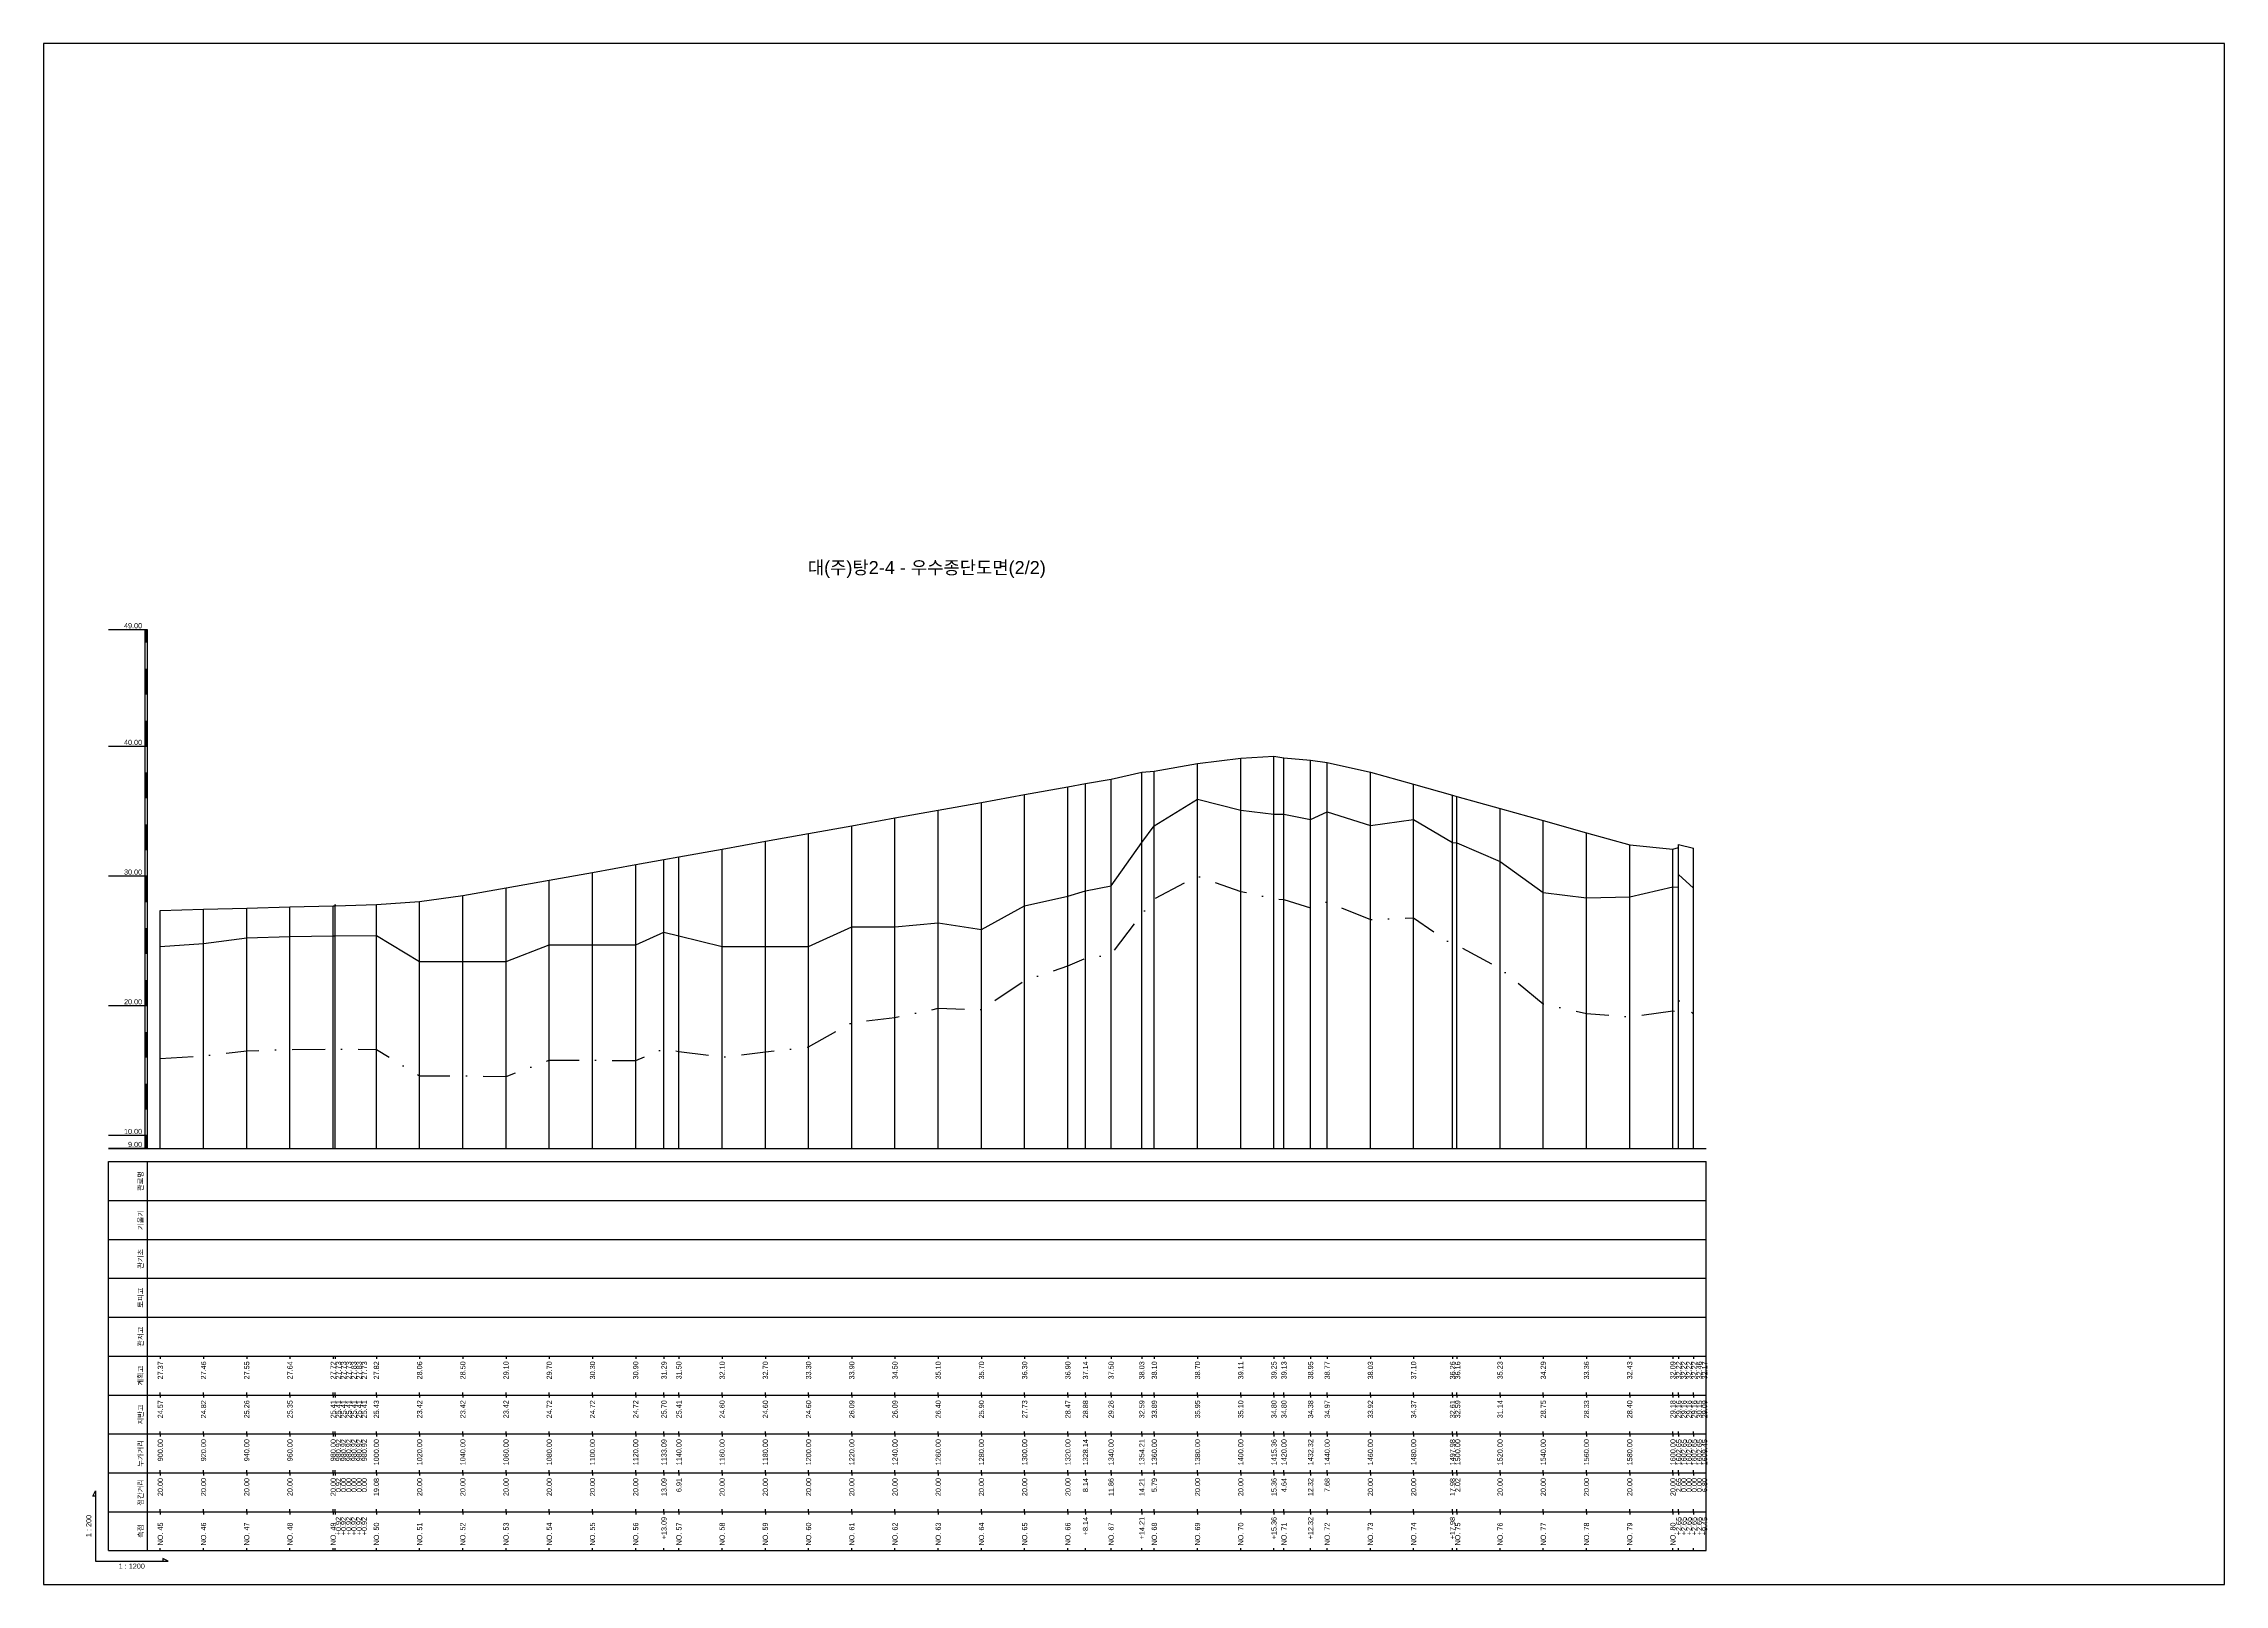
# Model space of a CAD drawing. Header units: millimetres. Extents: x -105495 to 3444, y -108190 to 2013.
# Drawn here: x 20 to 861, y -3220 to -2626 of the extents above; entities that cross this region are included whole.
import ezdxf
from ezdxf.enums import TextEntityAlignment as Align

# ---------------------------------------------------------------- set-up
doc = ezdxf.new("R2010")
doc.units = ezdxf.units.MM
doc.linetypes.add('DASHDOT', pattern=[25.4, 12.7, -6.35, 0, -6.35])
for name, color, linetype in [('KZ_종단_계획선', 1, 'Continuous'), ('KZ_종단_노선명', 7, 'Continuous'), ('KZ_종단_도각', 7, 'Continuous'), ('KZ_종단_수직선', 7, 'Continuous'), ('KZ_종단_암선1', 56, 'DASHDOT'), ('KZ_종단_지반선', 3, 'Continuous'), ('KZ_종단_테이블문자', 7, 'Continuous'), ('KZ_종단_테이블선', 7, 'Continuous'), ('KZ_종단_폴대', 7, 'Continuous')]:
    doc.layers.add(name, color=color, linetype=linetype)
doc.styles.get("Standard").update_dxf_attribs({"font": 'arial.ttf'})

msp = doc.modelspace()

# ---------------------------------------------------------------- linework, layer by layer
at = {"layer": 'KZ_종단_계획선'}
msp.add_lwpolyline([(65, -2960.14), (65, -2960.14), (81.67, -2959.7), (98.33, -2959.26), (115, -2958.82), (131.67, -2958.39), (132.43, -2958.37), (132.43, -2958.37), (132.43, -2958.37), (132.43, -2957.85), (132.43, -2957.85), (132.43, -2958.37), (148.33, -2957.92), (165, -2956.71), (181.67, -2954.48), (198.33, -2951.51), (215, -2948.51), (231.67, -2945.51), (248.33, -2942.51), (259.24, -2940.55), (265, -2939.51), (281.67, -2936.51), (298.33, -2933.51), (315, -2930.51), (331.67, -2927.51), (348.33, -2924.51), (365, -2921.51), (381.67, -2918.51), (398.33, -2915.51), (415, -2912.51), (421.78, -2911.29), (431.67, -2909.51), (443.51, -2906.87), (448.33, -2906.51), (465, -2903.51), (481.67, -2901.47), (494.46, -2900.75), (498.33, -2901.35), (508.6, -2902.23), (515, -2903.14), (531.67, -2906.85), (548.33, -2911.52), (563.32, -2915.72), (565, -2916.19), (581.67, -2920.86), (598.33, -2925.53), (615, -2930.2), (631.67, -2934.87), (648.33, -2936.54), (650.54, -2935.92), (650.54, -2935.92), (650.54, -2935.92), (650.54, -2935.92), (650.54, -2934.71), (656.21, -2936.17)], dxfattribs=at)
at = {"layer": 'KZ_종단_도각'}
msp.add_lwpolyline([(20, -3220), (861, -3220), (861, -2626), (20, -2626)], close=True, dxfattribs=at)
at = {"layer": 'KZ_종단_수직선'}
for p, q in [((494.47, -3052), (494.47, -2900.75)), ((498.33, -3052), (498.33, -2901.35)), ((431.67, -3052), (431.67, -2909.51)), ((443.51, -3052), (443.51, -2906.87)), ((448.33, -3052), (448.33, -2906.51)), ((465, -3052), (465, -2903.51)), ((481.67, -3052), (481.67, -2901.47)), ((508.6, -3052), (508.6, -2902.23)), ((515, -3052), (515, -2903.14)), ((531.67, -3052), (531.67, -2906.85)), ((398.33, -3052), (398.33, -2915.51)), ((415, -3052), (415, -2912.51)), ((421.78, -3052), (421.78, -2911.29)), ((548.33, -3052), (548.33, -2911.52)), ((563.32, -3052), (563.32, -2915.72)), ((565, -3052), (565, -2916.19)), ((348.33, -3052), (348.33, -2924.51)), ((365, -3052), (365, -2921.51)), ((381.67, -3052), (381.67, -2918.51)), ((581.67, -3052), (581.67, -2920.86)), ((598.33, -3052), (598.33, -2925.53)), ((298.33, -3052), (298.33, -2933.51)), ((315, -3052), (315, -2930.51)), ((331.67, -3052), (331.67, -2927.51)), ((615, -3052), (615, -2930.2)), ((631.67, -3052), (631.67, -2934.87)), ((650.54, -3052), (650.54, -2934.71)), ((248.33, -3052), (248.33, -2942.51)), ((259.24, -3052), (259.24, -2940.55)), ((265, -3052), (265, -2939.51)), ((281.67, -3052), (281.67, -2936.51)), ((648.33, -3052), (648.33, -2936.54)), ((650.54, -3052), (650.54, -2935.92)), ((650.54, -3052), (650.54, -2935.92)), ((650.54, -3052), (650.54, -2935.92)), ((650.54, -3052), (650.54, -2935.92)), ((656.21, -3052), (656.21, -2936.17)), ((198.33, -3052), (198.33, -2951.51)), ((215, -3052), (215, -2948.51)), ((231.67, -3052), (231.67, -2945.51)), ((65, -3052), (65, -2960.14)), ((81.67, -3052), (81.67, -2959.7)), ((98.33, -3052), (98.33, -2959.26)), ((115, -3052), (115, -2958.82)), ((131.67, -3052), (131.67, -2958.39)), ((132.43, -3052), (132.43, -2957.85)), ((132.43, -3052), (132.43, -2957.85)), ((132.43, -3052), (132.43, -2958.37)), ((132.43, -3052), (132.43, -2958.37)), ((132.43, -3052), (132.43, -2958.37)), ((132.43, -3052), (132.43, -2958.37)), ((148.33, -3052), (148.33, -2957.92)), ((165, -3052), (165, -2956.71)), ((181.67, -3052), (181.67, -2954.48))]:
    msp.add_line(p, q, dxfattribs=at)
at = {"layer": 'KZ_종단_암선1', "flags": 128}
msp.add_lwpolyline([(65, -3017.21), (81.67, -3016.29), (98.33, -3014.25), (115, -3013.79), (131.67, -3013.62), (132.43, -3013.64), (132.43, -3013.64), (132.43, -3013.64), (132.43, -3013.64), (132.43, -3013.64), (132.43, -3013.64), (148.33, -3013.78), (165, -3023.94), (181.67, -3023.97), (198.33, -3024.22), (215, -3017.86), (231.67, -3017.87), (248.33, -3018.09), (259.24, -3013.47), (265, -3014.57), (281.67, -3016.7), (298.33, -3014.71), (315, -3012.81), (331.67, -3003.37), (348.33, -3001.42), (365, -2997.91), (381.67, -2998.38), (398.33, -2987.21), (415, -2981.48), (421.78, -2978.61), (431.67, -2977.24), (443.51, -2961.71), (448.33, -2955.7), (465, -2947), (481.67, -2952.85), (494.47, -2955.61), (498.33, -2956.02), (508.6, -2959.13), (515, -2956.81), (531.67, -2963.71), (548.33, -2963.09), (563.32, -2973.38), (565, -2973.64), (581.67, -2982.54), (598.33, -2996.13), (615, -2999.87), (631.67, -3001.15), (648.33, -2998.88), (650.54, -2999.23), (650.54, -2999.23), (650.54, -2999.23), (650.54, -2999.23), (650.54, -2994.79), (656.21, -3000.13)], dxfattribs=at)
at = {"layer": 'KZ_종단_지반선', "flags": 128}
msp.add_lwpolyline([(65, -2974.14), (81.67, -2972.9), (98.33, -2970.71), (115, -2970.23), (131.67, -2969.93), (132.43, -2969.94), (132.43, -2969.94), (132.43, -2969.94), (132.43, -2969.94), (132.43, -2969.94), (132.43, -2969.94), (148.33, -2969.86), (165, -2979.88), (181.67, -2979.88), (198.33, -2979.88), (215, -2973.38), (231.67, -2973.38), (248.33, -2973.38), (259.24, -2968.52), (265, -2969.95), (281.67, -2974.02), (298.33, -2974.02), (315, -2974.02), (331.67, -2966.54), (348.33, -2966.54), (365, -2965.02), (381.67, -2967.5), (398.33, -2958.35), (415, -2954.66), (421.78, -2952.62), (431.67, -2950.69), (443.51, -2934.05), (448.33, -2927.57), (465, -2917.27), (481.67, -2921.49), (494.47, -2923), (498.33, -2923.02), (508.6, -2925.11), (515, -2922.17), (531.67, -2927.42), (548.33, -2925.15), (563.32, -2933.97), (565, -2934.06), (581.67, -2941.31), (598.33, -2953.26), (615, -2955.36), (631.67, -2954.98), (648.33, -2951.08), (650.54, -2951.21), (650.54, -2951.21), (650.54, -2951.21), (650.54, -2951.21), (650.54, -2946.27), (656.21, -2951.55)], dxfattribs=at)
at = {"layer": 'KZ_종단_테이블선'}
for p, q in [((45, -3052), (661.21, -3052)), ((45, -3072), (45, -3057)), ((45, -3057), (661.21, -3057)), ((60, -3072), (60, -3057)), ((661.21, -3072), (661.21, -3057)), ((45, -3087), (45, -3072)), ((45, -3072), (661.21, -3072)), ((60, -3087), (60, -3072)), ((661.21, -3087), (661.21, -3072)), ((45, -3102), (45, -3087)), ((45, -3087), (661.21, -3087)), ((60, -3102), (60, -3087)), ((661.21, -3102), (661.21, -3087)), ((45, -3117), (45, -3102)), ((45, -3102), (661.21, -3102)), ((60, -3117), (60, -3102)), ((661.21, -3117), (661.21, -3102)), ((45, -3132), (45, -3117)), ((45, -3117), (661.21, -3117)), ((60, -3132), (60, -3117)), ((661.21, -3132), (661.21, -3117)), ((45, -3147), (45, -3132)), ((45, -3132), (661.21, -3132)), ((60, -3147), (60, -3132)), ((65, -3132), (65, -3133)), ((81.67, -3132), (81.67, -3133)), ((98.33, -3132), (98.33, -3133)), ((115, -3132), (115, -3133)), ((131.67, -3132), (131.67, -3133)), ((132.43, -3132), (132.43, -3133)), ((132.43, -3132), (132.43, -3133)), ((132.43, -3132), (132.43, -3133)), ((132.43, -3132), (132.43, -3133)), ((132.43, -3132), (132.43, -3133)), ((132.43, -3132), (132.43, -3133)), ((148.33, -3132), (148.33, -3133)), ((165, -3132), (165, -3133)), ((181.67, -3132), (181.67, -3133)), ((198.33, -3132), (198.33, -3133)), ((215, -3132), (215, -3133)), ((231.67, -3132), (231.67, -3133)), ((248.33, -3132), (248.33, -3133)), ((259.24, -3132), (259.24, -3133)), ((265, -3132), (265, -3133)), ((281.67, -3132), (281.67, -3133)), ((298.33, -3132), (298.33, -3133)), ((315, -3132), (315, -3133)), ((331.67, -3132), (331.67, -3133)), ((348.33, -3132), (348.33, -3133)), ((365, -3132), (365, -3133)), ((381.67, -3132), (381.67, -3133)), ((398.33, -3132), (398.33, -3133)), ((415, -3132), (415, -3133)), ((421.78, -3132), (421.78, -3133)), ((431.67, -3132), (431.67, -3133)), ((443.51, -3132), (443.51, -3133)), ((448.33, -3132), (448.33, -3133)), ((465, -3132), (465, -3133)), ((481.67, -3132), (481.67, -3133)), ((494.47, -3132), (494.47, -3133)), ((498.33, -3132), (498.33, -3133)), ((508.6, -3132), (508.6, -3133)), ((515, -3132), (515, -3133)), ((531.67, -3132), (531.67, -3133)), ((548.33, -3132), (548.33, -3133)), ((563.32, -3132), (563.32, -3133)), ((565, -3132), (565, -3133)), ((581.67, -3132), (581.67, -3133)), ((598.33, -3132), (598.33, -3133)), ((615, -3132), (615, -3133)), ((631.67, -3132), (631.67, -3133)), ((648.33, -3132), (648.33, -3133)), ((650.54, -3132), (650.54, -3133)), ((650.54, -3132), (650.54, -3133)), ((650.54, -3132), (650.54, -3133)), ((650.54, -3132), (650.54, -3133)), ((650.54, -3132), (650.54, -3133)), ((656.21, -3132), (656.21, -3133)), ((661.21, -3147), (661.21, -3132)), ((45, -3162), (45, -3147)), ((45, -3147), (661.21, -3147)), ((60, -3162), (60, -3147)), ((65, -3147), (65, -3146)), ((65, -3147), (65, -3148)), ((81.67, -3147), (81.67, -3146)), ((81.67, -3147), (81.67, -3148)), ((98.33, -3147), (98.33, -3146)), ((98.33, -3147), (98.33, -3148)), ((115, -3147), (115, -3146)), ((115, -3147), (115, -3148)), ((131.67, -3147), (131.67, -3146)), ((131.67, -3147), (131.67, -3148)), ((132.43, -3147), (132.43, -3146)), ((132.43, -3147), (132.43, -3146)), ((132.43, -3147), (132.43, -3146)), ((132.43, -3147), (132.43, -3146)), ((132.43, -3147), (132.43, -3146)), ((132.43, -3147), (132.43, -3146)), ((132.43, -3147), (132.43, -3148)), ((132.43, -3147), (132.43, -3148)), ((132.43, -3147), (132.43, -3148)), ((132.43, -3147), (132.43, -3148)), ((132.43, -3147), (132.43, -3148)), ((132.43, -3147), (132.43, -3148)), ((148.33, -3147), (148.33, -3146)), ((148.33, -3147), (148.33, -3148)), ((165, -3147), (165, -3146)), ((165, -3147), (165, -3148)), ((181.67, -3147), (181.67, -3146)), ((181.67, -3147), (181.67, -3148)), ((198.33, -3147), (198.33, -3146)), ((198.33, -3147), (198.33, -3148)), ((215, -3147), (215, -3146)), ((215, -3147), (215, -3148)), ((231.67, -3147), (231.67, -3146)), ((231.67, -3147), (231.67, -3148)), ((248.33, -3147), (248.33, -3146)), ((248.33, -3147), (248.33, -3148)), ((259.24, -3147), (259.24, -3146)), ((259.24, -3147), (259.24, -3148)), ((265, -3147), (265, -3146)), ((265, -3147), (265, -3148)), ((281.67, -3147), (281.67, -3146)), ((281.67, -3147), (281.67, -3148)), ((298.33, -3147), (298.33, -3146)), ((298.33, -3147), (298.33, -3148)), ((315, -3147), (315, -3146)), ((315, -3147), (315, -3148)), ((331.67, -3147), (331.67, -3146)), ((331.67, -3147), (331.67, -3148)), ((348.33, -3147), (348.33, -3146)), ((348.33, -3147), (348.33, -3148)), ((365, -3147), (365, -3146)), ((365, -3147), (365, -3148)), ((381.67, -3147), (381.67, -3146)), ((381.67, -3147), (381.67, -3148)), ((398.33, -3147), (398.33, -3146)), ((398.33, -3147), (398.33, -3148)), ((415, -3147), (415, -3146)), ((415, -3147), (415, -3148)), ((421.78, -3147), (421.78, -3146)), ((421.78, -3147), (421.78, -3148)), ((431.67, -3147), (431.67, -3146)), ((431.67, -3147), (431.67, -3148)), ((443.51, -3147), (443.51, -3146)), ((443.51, -3147), (443.51, -3148)), ((448.33, -3147), (448.33, -3146)), ((448.33, -3147), (448.33, -3148)), ((465, -3147), (465, -3146)), ((465, -3147), (465, -3148)), ((481.67, -3147), (481.67, -3146)), ((481.67, -3147), (481.67, -3148)), ((494.47, -3147), (494.47, -3146)), ((494.47, -3147), (494.47, -3148)), ((498.33, -3147), (498.33, -3146)), ((498.33, -3147), (498.33, -3148)), ((508.6, -3147), (508.6, -3146)), ((508.6, -3147), (508.6, -3148)), ((515, -3147), (515, -3146)), ((515, -3147), (515, -3148)), ((531.67, -3147), (531.67, -3146)), ((531.67, -3147), (531.67, -3148)), ((548.33, -3147), (548.33, -3146)), ((548.33, -3147), (548.33, -3148)), ((563.32, -3147), (563.32, -3146)), ((563.32, -3147), (563.32, -3148)), ((565, -3147), (565, -3146)), ((565, -3147), (565, -3148)), ((581.67, -3147), (581.67, -3146)), ((581.67, -3147), (581.67, -3148)), ((598.33, -3147), (598.33, -3146)), ((598.33, -3147), (598.33, -3148)), ((615, -3147), (615, -3146)), ((615, -3147), (615, -3148)), ((631.67, -3147), (631.67, -3146)), ((631.67, -3147), (631.67, -3148)), ((648.33, -3147), (648.33, -3146)), ((648.33, -3147), (648.33, -3148)), ((650.54, -3147), (650.54, -3146)), ((650.54, -3147), (650.54, -3146)), ((650.54, -3147), (650.54, -3146)), ((650.54, -3147), (650.54, -3146)), ((650.54, -3147), (650.54, -3146)), ((650.54, -3147), (650.54, -3148)), ((650.54, -3147), (650.54, -3148)), ((650.54, -3147), (650.54, -3148)), ((650.54, -3147), (650.54, -3148)), ((650.54, -3147), (650.54, -3148)), ((656.21, -3147), (656.21, -3146)), ((656.21, -3147), (656.21, -3148)), ((661.21, -3162), (661.21, -3147)), ((45, -3177), (45, -3162)), ((45, -3162), (661.21, -3162)), ((60, -3177), (60, -3162)), ((65, -3162), (65, -3161)), ((65, -3162), (65, -3163)), ((81.67, -3162), (81.67, -3161)), ((81.67, -3162), (81.67, -3163)), ((98.33, -3162), (98.33, -3161)), ((98.33, -3162), (98.33, -3163)), ((115, -3162), (115, -3161)), ((115, -3162), (115, -3163)), ((131.67, -3162), (131.67, -3161)), ((131.67, -3162), (131.67, -3163)), ((132.43, -3162), (132.43, -3161)), ((132.43, -3162), (132.43, -3161)), ((132.43, -3162), (132.43, -3161)), ((132.43, -3162), (132.43, -3161)), ((132.43, -3162), (132.43, -3161)), ((132.43, -3162), (132.43, -3161)), ((132.43, -3162), (132.43, -3163)), ((132.43, -3162), (132.43, -3163)), ((132.43, -3162), (132.43, -3163)), ((132.43, -3162), (132.43, -3163)), ((132.43, -3162), (132.43, -3163)), ((132.43, -3162), (132.43, -3163)), ((148.33, -3162), (148.33, -3161)), ((148.33, -3162), (148.33, -3163)), ((165, -3162), (165, -3161)), ((165, -3162), (165, -3163)), ((181.67, -3162), (181.67, -3161)), ((181.67, -3162), (181.67, -3163)), ((198.33, -3162), (198.33, -3161)), ((198.33, -3162), (198.33, -3163)), ((215, -3162), (215, -3161)), ((215, -3162), (215, -3163)), ((231.67, -3162), (231.67, -3161)), ((231.67, -3162), (231.67, -3163)), ((248.33, -3162), (248.33, -3161)), ((248.33, -3162), (248.33, -3163)), ((259.24, -3162), (259.24, -3161)), ((259.24, -3162), (259.24, -3163)), ((265, -3162), (265, -3161)), ((265, -3162), (265, -3163)), ((281.67, -3162), (281.67, -3161)), ((281.67, -3162), (281.67, -3163)), ((298.33, -3162), (298.33, -3161)), ((298.33, -3162), (298.33, -3163)), ((315, -3162), (315, -3161)), ((315, -3162), (315, -3163)), ((331.67, -3162), (331.67, -3161)), ((331.67, -3162), (331.67, -3163)), ((348.33, -3162), (348.33, -3161)), ((348.33, -3162), (348.33, -3163)), ((365, -3162), (365, -3161)), ((365, -3162), (365, -3163)), ((381.67, -3162), (381.67, -3161)), ((381.67, -3162), (381.67, -3163)), ((398.33, -3162), (398.33, -3161)), ((398.33, -3162), (398.33, -3163)), ((415, -3162), (415, -3161)), ((415, -3162), (415, -3163)), ((421.78, -3162), (421.78, -3161)), ((421.78, -3162), (421.78, -3163)), ((431.67, -3162), (431.67, -3161)), ((431.67, -3162), (431.67, -3163)), ((443.51, -3162), (443.51, -3161)), ((443.51, -3162), (443.51, -3163)), ((448.33, -3162), (448.33, -3161)), ((448.33, -3162), (448.33, -3163)), ((465, -3162), (465, -3161)), ((465, -3162), (465, -3163)), ((481.67, -3162), (481.67, -3161)), ((481.67, -3162), (481.67, -3163)), ((494.47, -3162), (494.47, -3161)), ((494.47, -3162), (494.47, -3163)), ((498.33, -3162), (498.33, -3161)), ((498.33, -3162), (498.33, -3163)), ((508.6, -3162), (508.6, -3161)), ((508.6, -3162), (508.6, -3163)), ((515, -3162), (515, -3161)), ((515, -3162), (515, -3163)), ((531.67, -3162), (531.67, -3161)), ((531.67, -3162), (531.67, -3163)), ((548.33, -3162), (548.33, -3161)), ((548.33, -3162), (548.33, -3163)), ((563.32, -3162), (563.32, -3161)), ((563.32, -3162), (563.32, -3163)), ((565, -3162), (565, -3161)), ((565, -3162), (565, -3163)), ((581.67, -3162), (581.67, -3161)), ((581.67, -3162), (581.67, -3163)), ((598.33, -3162), (598.33, -3161)), ((598.33, -3162), (598.33, -3163)), ((615, -3162), (615, -3161)), ((615, -3162), (615, -3163)), ((631.67, -3162), (631.67, -3161)), ((631.67, -3162), (631.67, -3163)), ((648.33, -3162), (648.33, -3161)), ((648.33, -3162), (648.33, -3163)), ((650.54, -3162), (650.54, -3161)), ((650.54, -3162), (650.54, -3161)), ((650.54, -3162), (650.54, -3161)), ((650.54, -3162), (650.54, -3161)), ((650.54, -3162), (650.54, -3161)), ((650.54, -3162), (650.54, -3163)), ((650.54, -3162), (650.54, -3163)), ((650.54, -3162), (650.54, -3163)), ((650.54, -3162), (650.54, -3163)), ((650.54, -3162), (650.54, -3163)), ((656.21, -3162), (656.21, -3161)), ((656.21, -3162), (656.21, -3163)), ((661.21, -3177), (661.21, -3162)), ((45, -3192), (45, -3177)), ((45, -3177), (661.21, -3177)), ((60, -3192), (60, -3177)), ((65, -3177), (65, -3176)), ((65, -3177), (65, -3178)), ((81.67, -3177), (81.67, -3176)), ((81.67, -3177), (81.67, -3178)), ((98.33, -3177), (98.33, -3176)), ((98.33, -3177), (98.33, -3178)), ((115, -3177), (115, -3176)), ((115, -3177), (115, -3178)), ((131.67, -3177), (131.67, -3176)), ((131.67, -3177), (131.67, -3178)), ((132.43, -3177), (132.43, -3176)), ((132.43, -3177), (132.43, -3176)), ((132.43, -3177), (132.43, -3176)), ((132.43, -3177), (132.43, -3176)), ((132.43, -3177), (132.43, -3176)), ((132.43, -3177), (132.43, -3176)), ((132.43, -3177), (132.43, -3178)), ((132.43, -3177), (132.43, -3178)), ((132.43, -3177), (132.43, -3178)), ((132.43, -3177), (132.43, -3178)), ((132.43, -3177), (132.43, -3178)), ((132.43, -3177), (132.43, -3178)), ((148.33, -3177), (148.33, -3176)), ((148.33, -3177), (148.33, -3178)), ((165, -3177), (165, -3176)), ((165, -3177), (165, -3178)), ((181.67, -3177), (181.67, -3176)), ((181.67, -3177), (181.67, -3178)), ((198.33, -3177), (198.33, -3176)), ((198.33, -3177), (198.33, -3178)), ((215, -3177), (215, -3176)), ((215, -3177), (215, -3178)), ((231.67, -3177), (231.67, -3176)), ((231.67, -3177), (231.67, -3178)), ((248.33, -3177), (248.33, -3176)), ((248.33, -3177), (248.33, -3178)), ((259.24, -3177), (259.24, -3176)), ((259.24, -3177), (259.24, -3178)), ((265, -3177), (265, -3176)), ((265, -3177), (265, -3178)), ((281.67, -3177), (281.67, -3176)), ((281.67, -3177), (281.67, -3178)), ((298.33, -3177), (298.33, -3176)), ((298.33, -3177), (298.33, -3178)), ((315, -3177), (315, -3176)), ((315, -3177), (315, -3178)), ((331.67, -3177), (331.67, -3176)), ((331.67, -3177), (331.67, -3178)), ((348.33, -3177), (348.33, -3176)), ((348.33, -3177), (348.33, -3178)), ((365, -3177), (365, -3176)), ((365, -3177), (365, -3178)), ((381.67, -3177), (381.67, -3176)), ((381.67, -3177), (381.67, -3178)), ((398.33, -3177), (398.33, -3176)), ((398.33, -3177), (398.33, -3178)), ((415, -3177), (415, -3176)), ((415, -3177), (415, -3178)), ((421.78, -3177), (421.78, -3176)), ((421.78, -3177), (421.78, -3178)), ((431.67, -3177), (431.67, -3176)), ((431.67, -3177), (431.67, -3178)), ((443.51, -3177), (443.51, -3176)), ((443.51, -3177), (443.51, -3178)), ((448.33, -3177), (448.33, -3176)), ((448.33, -3177), (448.33, -3178)), ((465, -3177), (465, -3176)), ((465, -3177), (465, -3178)), ((481.67, -3177), (481.67, -3176)), ((481.67, -3177), (481.67, -3178)), ((494.47, -3177), (494.47, -3176)), ((494.47, -3177), (494.47, -3178)), ((498.33, -3177), (498.33, -3176)), ((498.33, -3177), (498.33, -3178)), ((508.6, -3177), (508.6, -3176)), ((508.6, -3177), (508.6, -3178)), ((515, -3177), (515, -3176)), ((515, -3177), (515, -3178)), ((531.67, -3177), (531.67, -3176)), ((531.67, -3177), (531.67, -3178)), ((548.33, -3177), (548.33, -3176)), ((548.33, -3177), (548.33, -3178)), ((563.32, -3177), (563.32, -3176)), ((563.32, -3177), (563.32, -3178)), ((565, -3177), (565, -3176)), ((565, -3177), (565, -3178)), ((581.67, -3177), (581.67, -3176)), ((581.67, -3177), (581.67, -3178)), ((598.33, -3177), (598.33, -3176)), ((598.33, -3177), (598.33, -3178)), ((615, -3177), (615, -3176)), ((615, -3177), (615, -3178)), ((631.67, -3177), (631.67, -3176)), ((631.67, -3177), (631.67, -3178)), ((648.33, -3177), (648.33, -3176)), ((648.33, -3177), (648.33, -3178)), ((650.54, -3177), (650.54, -3176)), ((650.54, -3177), (650.54, -3176)), ((650.54, -3177), (650.54, -3176)), ((650.54, -3177), (650.54, -3176)), ((650.54, -3177), (650.54, -3176)), ((650.54, -3177), (650.54, -3178)), ((650.54, -3177), (650.54, -3178)), ((650.54, -3177), (650.54, -3178)), ((650.54, -3177), (650.54, -3178)), ((650.54, -3177), (650.54, -3178)), ((656.21, -3177), (656.21, -3176)), ((656.21, -3177), (656.21, -3178)), ((661.21, -3192), (661.21, -3177)), ((45, -3207), (45, -3192)), ((45, -3192), (661.21, -3192)), ((60, -3207), (60, -3192)), ((65, -3192), (65, -3191)), ((65, -3192), (65, -3193)), ((81.67, -3192), (81.67, -3191)), ((81.67, -3192), (81.67, -3193)), ((98.33, -3192), (98.33, -3191)), ((98.33, -3192), (98.33, -3193)), ((115, -3192), (115, -3191)), ((115, -3192), (115, -3193)), ((131.67, -3192), (131.67, -3191)), ((131.67, -3192), (131.67, -3193)), ((132.43, -3192), (132.43, -3191)), ((132.43, -3192), (132.43, -3191)), ((132.43, -3192), (132.43, -3191)), ((132.43, -3192), (132.43, -3191)), ((132.43, -3192), (132.43, -3191)), ((132.43, -3192), (132.43, -3191)), ((132.43, -3192), (132.43, -3193)), ((132.43, -3192), (132.43, -3193)), ((132.43, -3192), (132.43, -3193)), ((132.43, -3192), (132.43, -3193)), ((132.43, -3192), (132.43, -3193)), ((132.43, -3192), (132.43, -3193)), ((148.33, -3192), (148.33, -3191)), ((148.33, -3192), (148.33, -3193)), ((165, -3192), (165, -3191)), ((165, -3192), (165, -3193)), ((181.67, -3192), (181.67, -3191)), ((181.67, -3192), (181.67, -3193)), ((198.33, -3192), (198.33, -3191)), ((198.33, -3192), (198.33, -3193)), ((215, -3192), (215, -3191)), ((215, -3192), (215, -3193)), ((231.67, -3192), (231.67, -3191)), ((231.67, -3192), (231.67, -3193)), ((248.33, -3192), (248.33, -3191)), ((248.33, -3192), (248.33, -3193)), ((259.24, -3192), (259.24, -3191)), ((259.24, -3192), (259.24, -3193)), ((265, -3192), (265, -3191)), ((265, -3192), (265, -3193)), ((281.67, -3192), (281.67, -3191)), ((281.67, -3192), (281.67, -3193)), ((298.33, -3192), (298.33, -3191)), ((298.33, -3192), (298.33, -3193)), ((315, -3192), (315, -3191)), ((315, -3192), (315, -3193)), ((331.67, -3192), (331.67, -3191)), ((331.67, -3192), (331.67, -3193)), ((348.33, -3192), (348.33, -3191)), ((348.33, -3192), (348.33, -3193)), ((365, -3192), (365, -3191)), ((365, -3192), (365, -3193)), ((381.67, -3192), (381.67, -3191)), ((381.67, -3192), (381.67, -3193)), ((398.33, -3192), (398.33, -3191)), ((398.33, -3192), (398.33, -3193)), ((415, -3192), (415, -3191)), ((415, -3192), (415, -3193)), ((421.78, -3192), (421.78, -3191)), ((421.78, -3192), (421.78, -3193)), ((431.67, -3192), (431.67, -3191)), ((431.67, -3192), (431.67, -3193)), ((443.51, -3192), (443.51, -3191)), ((443.51, -3192), (443.51, -3193)), ((448.33, -3192), (448.33, -3191)), ((448.33, -3192), (448.33, -3193)), ((465, -3192), (465, -3191)), ((465, -3192), (465, -3193)), ((481.67, -3192), (481.67, -3191)), ((481.67, -3192), (481.67, -3193)), ((494.47, -3192), (494.47, -3191)), ((494.47, -3192), (494.47, -3193)), ((498.33, -3192), (498.33, -3191)), ((498.33, -3192), (498.33, -3193)), ((508.6, -3192), (508.6, -3191)), ((508.6, -3192), (508.6, -3193)), ((515, -3192), (515, -3191)), ((515, -3192), (515, -3193)), ((531.67, -3192), (531.67, -3191)), ((531.67, -3192), (531.67, -3193)), ((548.33, -3192), (548.33, -3191)), ((548.33, -3192), (548.33, -3193)), ((563.32, -3192), (563.32, -3191)), ((563.32, -3192), (563.32, -3193)), ((565, -3192), (565, -3191)), ((565, -3192), (565, -3193)), ((581.67, -3192), (581.67, -3191)), ((581.67, -3192), (581.67, -3193)), ((598.33, -3192), (598.33, -3191)), ((598.33, -3192), (598.33, -3193)), ((615, -3192), (615, -3191)), ((615, -3192), (615, -3193)), ((631.67, -3192), (631.67, -3191)), ((631.67, -3192), (631.67, -3193)), ((648.33, -3192), (648.33, -3191)), ((648.33, -3192), (648.33, -3193)), ((650.54, -3192), (650.54, -3191)), ((650.54, -3192), (650.54, -3191)), ((650.54, -3192), (650.54, -3191)), ((650.54, -3192), (650.54, -3191)), ((650.54, -3192), (650.54, -3191)), ((650.54, -3192), (650.54, -3193)), ((650.54, -3192), (650.54, -3193)), ((650.54, -3192), (650.54, -3193)), ((650.54, -3192), (650.54, -3193)), ((650.54, -3192), (650.54, -3193)), ((656.21, -3192), (656.21, -3191)), ((656.21, -3192), (656.21, -3193)), ((661.21, -3207), (661.21, -3192)), ((45, -3207), (661.21, -3207)), ((65, -3207), (65, -3206)), ((81.67, -3207), (81.67, -3206)), ((98.33, -3207), (98.33, -3206)), ((115, -3207), (115, -3206)), ((131.67, -3207), (131.67, -3206)), ((132.43, -3207), (132.43, -3206)), ((132.43, -3207), (132.43, -3206)), ((132.43, -3207), (132.43, -3206)), ((132.43, -3207), (132.43, -3206)), ((132.43, -3207), (132.43, -3206)), ((132.43, -3207), (132.43, -3206)), ((148.33, -3207), (148.33, -3206)), ((165, -3207), (165, -3206)), ((181.67, -3207), (181.67, -3206)), ((198.33, -3207), (198.33, -3206)), ((215, -3207), (215, -3206)), ((231.67, -3207), (231.67, -3206)), ((248.33, -3207), (248.33, -3206)), ((259.24, -3207), (259.24, -3206)), ((265, -3207), (265, -3206)), ((281.67, -3207), (281.67, -3206)), ((298.33, -3207), (298.33, -3206)), ((315, -3207), (315, -3206)), ((331.67, -3207), (331.67, -3206)), ((348.33, -3207), (348.33, -3206)), ((365, -3207), (365, -3206)), ((381.67, -3207), (381.67, -3206)), ((398.33, -3207), (398.33, -3206)), ((415, -3207), (415, -3206)), ((421.78, -3207), (421.78, -3206)), ((431.67, -3207), (431.67, -3206)), ((443.51, -3207), (443.51, -3206)), ((448.33, -3207), (448.33, -3206)), ((465, -3207), (465, -3206)), ((481.67, -3207), (481.67, -3206)), ((494.47, -3207), (494.47, -3206)), ((498.33, -3207), (498.33, -3206)), ((508.6, -3207), (508.6, -3206)), ((515, -3207), (515, -3206)), ((531.67, -3207), (531.67, -3206)), ((548.33, -3207), (548.33, -3206)), ((563.32, -3207), (563.32, -3206)), ((565, -3207), (565, -3206)), ((581.67, -3207), (581.67, -3206)), ((598.33, -3207), (598.33, -3206)), ((615, -3207), (615, -3206)), ((631.67, -3207), (631.67, -3206)), ((648.33, -3207), (648.33, -3206)), ((650.54, -3207), (650.54, -3206)), ((650.54, -3207), (650.54, -3206)), ((650.54, -3207), (650.54, -3206)), ((650.54, -3207), (650.54, -3206)), ((650.54, -3207), (650.54, -3206)), ((656.21, -3207), (656.21, -3206))]:
    msp.add_line(p, q, dxfattribs=at)
msp.add_lwpolyline([(40, -3186), (39, -3186), (40, -3184), (40, -3211), (68, -3211), (66, -3210), (66, -3211)], dxfattribs=at)
at = {"layer": 'KZ_종단_폴대'}
for p, q in [((60, -2852), (45, -2852)), ((60, -2897), (45, -2897)), ((60, -2947), (45, -2947)), ((60, -2997), (45, -2997)), ((60, -3047), (45, -3047)), ((60, -3052), (45, -3052))]:
    msp.add_line(p, q, dxfattribs=at)
at = {"layer": 'KZ_종단_폴대', "const_width": 1}
for points in [[(59.5, -2857), (59.5, -2852)], [(59.5, -2877), (59.5, -2867)], [(59.5, -2897), (59.5, -2887)], [(59.5, -2917), (59.5, -2907)], [(59.5, -2937), (59.5, -2927)], [(59.5, -2957), (59.5, -2947)], [(59.5, -2977), (59.5, -2967)], [(59.5, -2997), (59.5, -2987)], [(59.5, -3017), (59.5, -3007)], [(59.5, -3037), (59.5, -3027)], [(59.5, -3052), (59.5, -3047)]]:
    msp.add_lwpolyline(points, dxfattribs=at)
at = {"layer": 'KZ_종단_폴대'}
msp.add_lwpolyline([(60, -3052), (60, -2852), (59, -2852), (59, -3052), (60, -3052)], dxfattribs=at)

# ---------------------------------------------------------------- texts
at = {"layer": 'KZ_종단_노선명'}
msp.add_text('대(주)탕2-4 - 우수종단도면(2/2)', height=5, dxfattribs=at).set_placement((360.6, -2832), align=Align.BOTTOM_CENTER)
at = {"layer": 'KZ_종단_테이블문자'}
for s, p in [('27.37', (65, -3134)), ('27.46', (81.67, -3134)), ('27.55', (98.33, -3134)), ('27.64', (115, -3134)), ('27.72', (131.67, -3134)), ('27.73', (133.67, -3134)), ('27.73', (135.67, -3134)), ('27.73', (137.67, -3134)), ('27.83', (139.67, -3134)), ('27.83', (141.67, -3134)), ('27.73', (143.67, -3134)), ('27.82', (148.33, -3134)), ('28.06', (165, -3134)), ('28.50', (181.67, -3134)), ('29.10', (198.33, -3134)), ('29.70', (215, -3134)), ('30.30', (231.67, -3134)), ('30.90', (248.33, -3134)), ('31.29', (259.24, -3134)), ('31.50', (265, -3134)), ('32.10', (281.67, -3134)), ('32.70', (298.33, -3134)), ('33.30', (315, -3134)), ('33.90', (331.67, -3134)), ('34.50', (348.33, -3134)), ('35.10', (365, -3134)), ('35.70', (381.67, -3134)), ('36.30', (398.33, -3134)), ('36.90', (415, -3134)), ('37.14', (421.78, -3134)), ('37.50', (431.67, -3134)), ('38.03', (443.51, -3134)), ('38.10', (448.33, -3134)), ('38.70', (465, -3134)), ('39.11', (481.67, -3134)), ('39.25', (494.47, -3134)), ('39.13', (498.33, -3134)), ('38.95', (508.6, -3134)), ('38.77', (515, -3134)), ('38.03', (531.67, -3134)), ('37.10', (548.33, -3134)), ('36.26', (563.32, -3134)), ('36.16', (565.32, -3134)), ('35.23', (581.67, -3134)), ('34.29', (598.33, -3134)), ('33.36', (615, -3134)), ('32.43', (631.67, -3134)), ('32.09', (648.33, -3134)), ('32.22', (650.54, -3134)), ('32.22', (652.54, -3134)), ('32.22', (654.54, -3134)), ('32.22', (656.54, -3134)), ('32.46', (658.54, -3134)), ('32.17', (660.54, -3134)), ('24.57', (65, -3149)), ('24.82', (81.67, -3149)), ('25.26', (98.33, -3149)), ('25.35', (115, -3149)), ('25.41', (131.67, -3149)), ('25.41', (133.67, -3149)), ('25.41', (135.67, -3149)), ('25.41', (137.67, -3149)), ('25.41', (139.67, -3149)), ('25.41', (141.67, -3149)), ('25.41', (143.67, -3149)), ('25.43', (148.33, -3149)), ('23.42', (165, -3149)), ('23.42', (181.67, -3149)), ('23.42', (198.33, -3149)), ('24.72', (215, -3149)), ('24.72', (231.67, -3149)), ('24.72', (248.33, -3149)), ('25.70', (259.24, -3149)), ('25.41', (265, -3149)), ('24.60', (281.67, -3149)), ('24.60', (298.33, -3149)), ('24.60', (315, -3149)), ('26.09', (331.67, -3149)), ('26.09', (348.33, -3149)), ('26.40', (365, -3149)), ('25.90', (381.67, -3149)), ('27.73', (398.33, -3149)), ('28.47', (415, -3149)), ('28.88', (421.78, -3149)), ('29.26', (431.67, -3149)), ('32.59', (443.51, -3149)), ('33.89', (448.33, -3149)), ('35.95', (465, -3149)), ('35.10', (481.67, -3149)), ('34.80', (494.47, -3149)), ('34.80', (498.33, -3149)), ('34.38', (508.6, -3149)), ('34.97', (515, -3149)), ('33.92', (531.67, -3149)), ('34.37', (548.33, -3149)), ('32.61', (563.32, -3149)), ('32.59', (565.32, -3149)), ('31.14', (581.67, -3149)), ('28.75', (598.33, -3149)), ('28.33', (615, -3149)), ('28.40', (631.67, -3149)), ('29.18', (648.33, -3149)), ('29.16', (650.54, -3149)), ('29.16', (652.54, -3149)), ('29.16', (654.54, -3149)), ('29.16', (656.54, -3149)), ('30.15', (658.54, -3149)), ('29.09', (660.54, -3149)), ('900.00', (65, -3164)), ('920.00', (81.67, -3164)), ('940.00', (98.33, -3164)), ('960.00', (115, -3164)), ('980.00', (131.67, -3164)), ('980.92', (133.67, -3164)), ('980.92', (135.67, -3164)), ('980.92', (137.67, -3164)), ('980.92', (139.67, -3164)), ('980.92', (141.67, -3164)), ('980.92', (143.67, -3164)), ('1000.00', (148.33, -3164)), ('1020.00', (165, -3164)), ('1040.00', (181.67, -3164)), ('1060.00', (198.33, -3164)), ('1080.00', (215, -3164)), ('1100.00', (231.67, -3164)), ('1120.00', (248.33, -3164)), ('1133.09', (259.24, -3164)), ('1140.00', (265, -3164)), ('1160.00', (281.67, -3164)), ('1180.00', (298.33, -3164)), ('1200.00', (315, -3164)), ('1220.00', (331.67, -3164)), ('1240.00', (348.33, -3164)), ('1260.00', (365, -3164)), ('1280.00', (381.67, -3164)), ('1300.00', (398.33, -3164)), ('1320.00', (415, -3164)), ('1328.14', (421.78, -3164)), ('1340.00', (431.67, -3164)), ('1354.21', (443.51, -3164)), ('1360.00', (448.33, -3164)), ('1380.00', (465, -3164)), ('1400.00', (481.67, -3164)), ('1415.36', (494.47, -3164)), ('1420.00', (498.33, -3164)), ('1432.32', (508.6, -3164)), ('1440.00', (515, -3164)), ('1460.00', (531.67, -3164)), ('1480.00', (548.33, -3164)), ('1497.98', (563.32, -3164)), ('1500.00', (565.32, -3164)), ('1520.00', (581.67, -3164)), ('1540.00', (598.33, -3164)), ('1560.00', (615, -3164)), ('1580.00', (631.67, -3164)), ('1600.00', (648.33, -3164)), ('1602.65', (650.54, -3164)), ('1602.65', (652.54, -3164)), ('1602.65', (654.54, -3164)), ('1602.65', (656.54, -3164)), ('1602.65', (658.54, -3164)), ('1609.45', (660.54, -3164)), ('20.00', (65, -3179)), ('20.00', (81.67, -3179)), ('20.00', (98.33, -3179)), ('20.00', (115, -3179)), ('20.00', (131.67, -3179)), ('0.92', (133.67, -3179)), ('0.00', (135.67, -3179)), ('0.00', (137.67, -3179)), ('0.00', (139.67, -3179)), ('0.00', (141.67, -3179)), ('0.00', (143.67, -3179)), ('19.08', (148.33, -3179)), ('20.00', (165, -3179)), ('20.00', (181.67, -3179)), ('20.00', (198.33, -3179)), ('20.00', (215, -3179)), ('20.00', (231.67, -3179)), ('20.00', (248.33, -3179)), ('13.09', (259.24, -3179)), ('6.91', (265, -3179)), ('20.00', (281.67, -3179)), ('20.00', (298.33, -3179)), ('20.00', (315, -3179)), ('20.00', (331.67, -3179)), ('20.00', (348.33, -3179)), ('20.00', (365, -3179)), ('20.00', (381.67, -3179)), ('20.00', (398.33, -3179)), ('20.00', (415, -3179)), ('8.14', (421.78, -3179)), ('11.86', (431.67, -3179)), ('14.21', (443.51, -3179)), ('5.79', (448.33, -3179)), ('20.00', (465, -3179)), ('20.00', (481.67, -3179)), ('15.36', (494.47, -3179)), ('4.64', (498.33, -3179)), ('12.32', (508.6, -3179)), ('7.68', (515, -3179)), ('20.00', (531.67, -3179)), ('20.00', (548.33, -3179)), ('17.98', (563.32, -3179)), ('2.02', (565.32, -3179)), ('20.00', (581.67, -3179)), ('20.00', (598.33, -3179)), ('20.00', (615, -3179)), ('20.00', (631.67, -3179)), ('20.00', (648.33, -3179)), ('2.65', (650.54, -3179)), ('0.00', (652.54, -3179)), ('0.00', (654.54, -3179)), ('0.00', (656.54, -3179)), ('0.00', (658.54, -3179)), ('6.80', (660.54, -3179)), ('+0.92', (133.67, -3194)), ('+0.92', (135.67, -3194)), ('+0.92', (137.67, -3194)), ('+0.92', (139.67, -3194)), ('+0.92', (141.67, -3194)), ('+0.92', (143.67, -3194)), ('+13.09', (259.24, -3194)), ('+8.14', (421.78, -3194)), ('+14.21', (443.51, -3194)), ('+15.36', (494.47, -3194)), ('+12.32', (508.6, -3194)), ('+17.98', (563.32, -3194)), ('+2.65', (650.54, -3194)), ('+2.65', (652.54, -3194)), ('+2.65', (654.54, -3194)), ('+2.65', (656.54, -3194)), ('+2.65', (658.54, -3194)), ('+9.45', (660.54, -3194))]:
    msp.add_text(s, height=2, rotation=90, dxfattribs=at).set_placement(p, align=Align.MIDDLE_RIGHT)
for s, p in [('NO. 45', (65, -3205)), ('NO. 46', (81.67, -3205)), ('NO. 47', (98.33, -3205)), ('NO. 48', (115, -3205)), ('NO. 49', (131.67, -3205)), ('NO. 50', (148.33, -3205)), ('NO. 51', (165, -3205)), ('NO. 52', (181.67, -3205)), ('NO. 53', (198.33, -3205)), ('NO. 54', (215, -3205)), ('NO. 55', (231.67, -3205)), ('NO. 56', (248.33, -3205)), ('NO. 57', (265, -3205)), ('NO. 58', (281.67, -3205)), ('NO. 59', (298.33, -3205)), ('NO. 60', (315, -3205)), ('NO. 61', (331.67, -3205)), ('NO. 62', (348.33, -3205)), ('NO. 63', (365, -3205)), ('NO. 64', (381.67, -3205)), ('NO. 65', (398.33, -3205)), ('NO. 66', (415, -3205)), ('NO. 67', (431.67, -3205)), ('NO. 68', (448.33, -3205)), ('NO. 69', (465, -3205)), ('NO. 70', (481.67, -3205)), ('NO. 71', (498.33, -3205)), ('NO. 72', (515, -3205)), ('NO. 73', (531.67, -3205)), ('NO. 74', (548.33, -3205)), ('NO. 75', (565.32, -3205)), ('NO. 76', (581.67, -3205)), ('NO. 77', (598.33, -3205)), ('NO. 78', (615, -3205)), ('NO. 79', (631.67, -3205)), ('NO. 80', (648.33, -3205))]:
    msp.add_text(s, height=2, rotation=90, dxfattribs=at).set_placement(p, align=Align.MIDDLE_LEFT)
at = {"layer": 'KZ_종단_테이블선'}
for s, p in [('관로명', (59, -3064.5)), ('기울기', (59, -3079.5)), ('관기초', (59, -3094.5)), ('토피고', (59, -3109.5)), ('관저고', (59, -3124.5)), ('계획고', (59, -3139.5)), ('지반고', (59, -3154.5)), ('누가거리', (59, -3169.5)), ('점간거리', (59, -3184.5)), ('1 : 200', (39, -3197.5)), ('측점', (59, -3199.5))]:
    msp.add_text(s, height=2, rotation=90, dxfattribs=at).set_placement(p, align=Align.BOTTOM_CENTER)
msp.add_text('1 : 1200', height=2, dxfattribs=at).set_placement((54, -3212), align=Align.TOP_CENTER)
at = {"layer": 'KZ_종단_폴대'}
for s, p in [('49.00', (58, -2852)), ('40.00', (58, -2897)), ('30.00', (58, -2947)), ('20.00', (58, -2997)), ('10.00', (58, -3047)), ('9.00', (58, -3052))]:
    msp.add_text(s, height=2, dxfattribs=at).set_placement(p, align=Align.BOTTOM_RIGHT)

doc.saveas('drawing.dxf')
